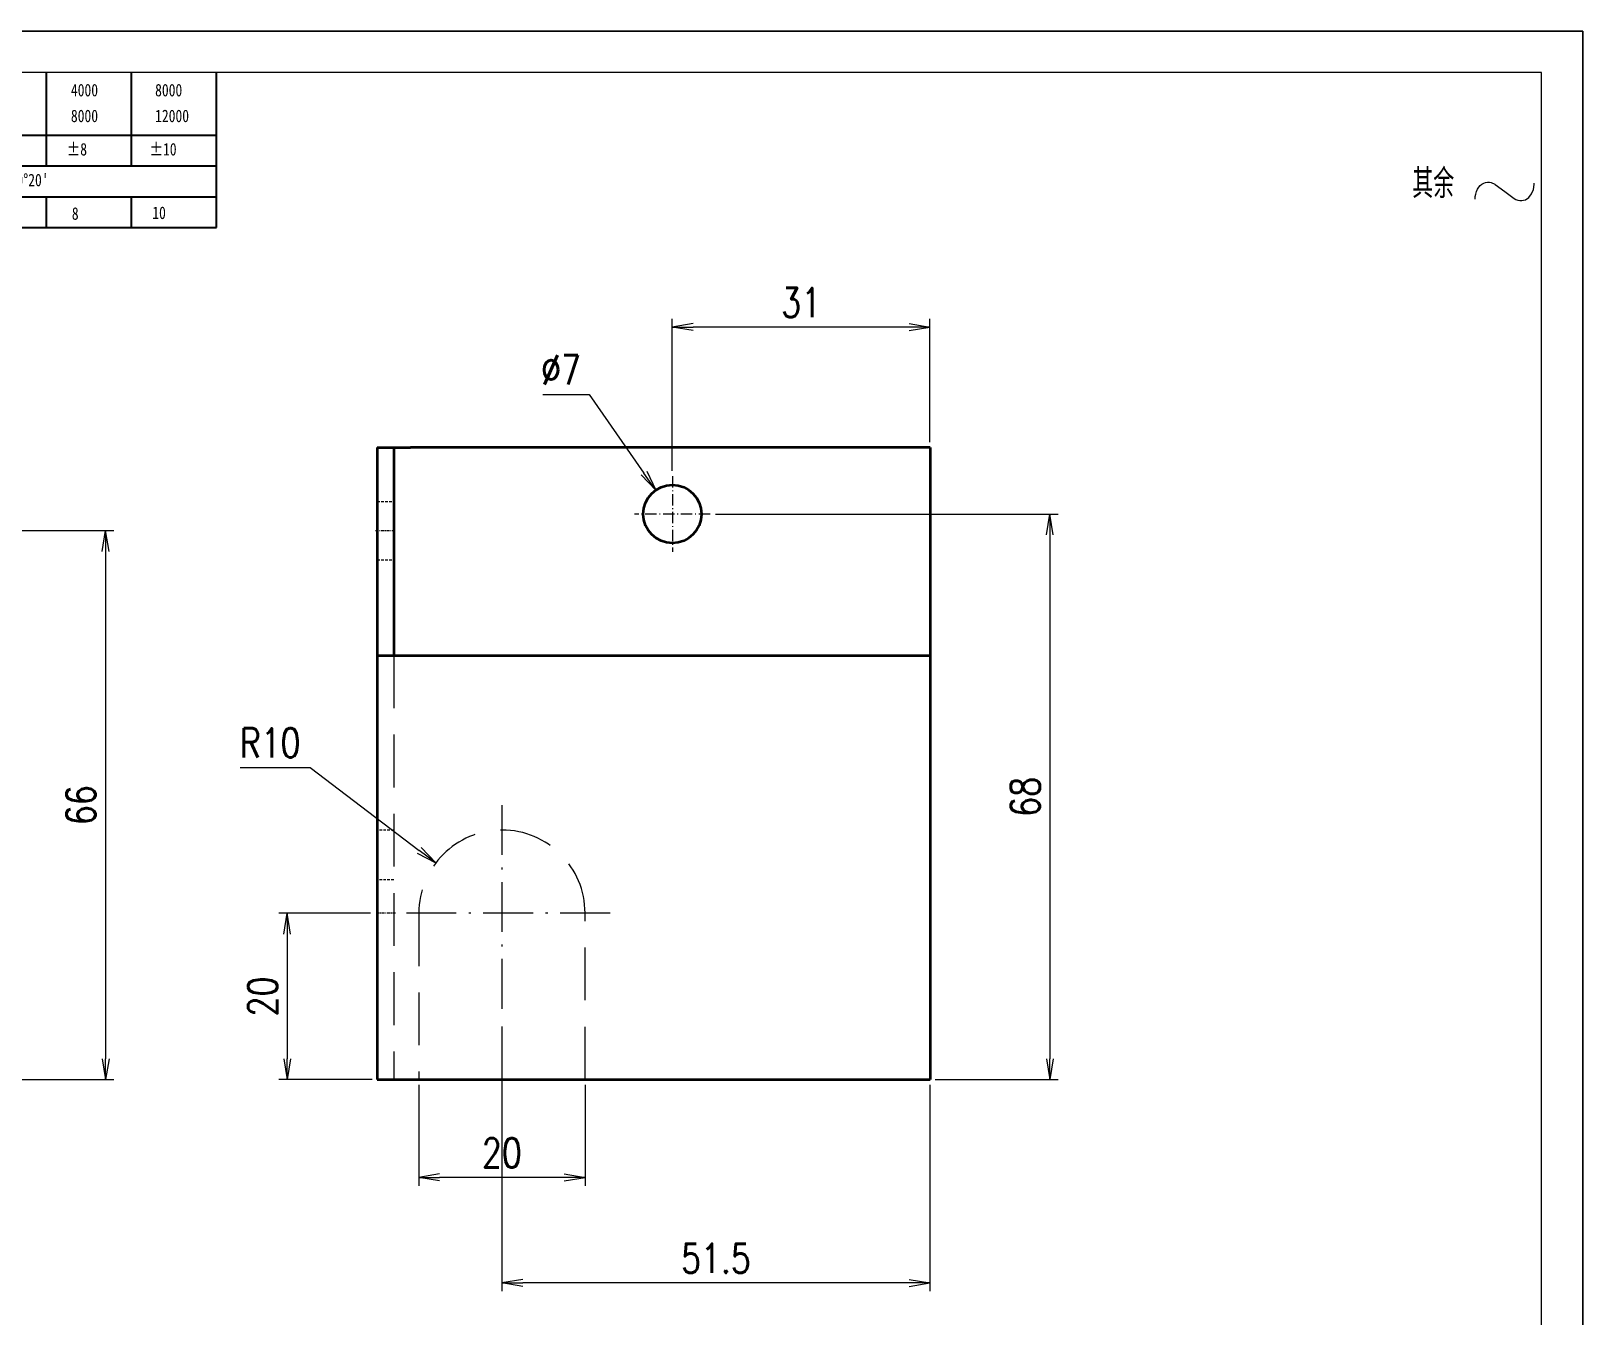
# Model space of a CAD drawing. Header units: millimetres. Extents: x 1333 to 78972, y -42879 to -5704.
# Drawn here: x 76143.9 to 76330.6, y -19971.6 to -19817.1 of the extents above; entities that cross this region are included whole.
import ezdxf

# ---------------------------------------------------------------- set-up
doc = ezdxf.new("R2010")
doc.units = ezdxf.units.MM
doc.header["$LTSCALE"] = 0.5
for name, pattern in [('AM_ISO02W050x2', [3.75, 3, -0.75]), ('AM_ISO08W050x2', [9, 6, -0.75, 1.5, -0.75]), ('DASHDOT', [18.5, 12, -3, 0.5, -3]), ('DASHED', [19.05, 12.7, -6.35]), ('DOT2', [0.125, 0, -0.125])]:
    doc.linetypes.add(name, pattern=pattern)
for name, color, linetype, lineweight in [('中心线', 2, 'AM_ISO08W050x2', 18), ('图框', 7, 'Continuous', 18), ('标注线', 3, 'Continuous', 18), ('粗实线', 7, 'Continuous', 35), ('虚线', 1, 'AM_ISO02W050x2', 18)]:
    doc.layers.add(name, color=color, linetype=linetype, lineweight=lineweight)
doc.layers.add('图框文字', color=7, linetype='Continuous')
doc.layers.add('打印', color=7, linetype='Continuous', lineweight=15, plot=False)
doc.layers.add('打印-禁用', color=7, linetype='Continuous', lineweight=15, plot=False)
doc.styles.add('DIM', font='romans.shx', dxfattribs={"width": 0.8, "bigfont": 'bigfont.shx'})
doc.styles.add('国标', font='simfang.ttf', dxfattribs={"width": 0.8})
doc.styles.add('机械长仿宋', font='gbenor.shx', dxfattribs={"height": 1, "bigfont": 'gbcbig.shx'})
doc.dimstyles.new('XR 1-1$0', dxfattribs={"dimtxt": 3.5, "dimasz": 2.5, "dimexe": 1, "dimexo": 0.625, "dimgap": 1.2, "dimtad": 1, "dimzin": 9, "dimdsep": 46, "dimtxsty": 'DIM', "dimblk": 'OPEN', "dimcen": 0, "dimclrd": 8, "dimclre": 8, "dimclrt": 2, "dimazin": 2, "dimtfac": 0.5, "dimtmove": 0, "dimatfit": 3, "dimldrblk": 'OPEN', "dimfxl": 1, "dimtolj": 2, "dimlwd": 18, "dimlwe": 18, "dimarcsym": 0})
doc.dimstyles.new('XR 1-1$3', dxfattribs={"dimtxt": 3.5, "dimasz": 2.5, "dimexe": 1, "dimexo": 0.625, "dimgap": 1.2, "dimtad": 1, "dimtoh": 1, "dimdsep": 46, "dimtxsty": 'DIM', "dimblk": 'OPEN', "dimcen": 0, "dimclrd": 8, "dimclre": 8, "dimclrt": 2, "dimazin": 2, "dimtfac": 0.5, "dimtofl": 0, "dimtmove": 0, "dimatfit": 3, "dimldrblk": 'OPEN', "dimfxl": 1, "dimtolj": 2, "dimlwd": 18, "dimlwe": 18, "dimarcsym": 0})
doc.dimstyles.new('XR 1-1$4', dxfattribs={"dimtxt": 3.5, "dimasz": 2.5, "dimexe": 1, "dimexo": 0.625, "dimgap": 1.2, "dimtad": 1, "dimtoh": 1, "dimdsep": 46, "dimtxsty": 'DIM', "dimblk": 'OPEN', "dimcen": 0, "dimclrd": 8, "dimclre": 8, "dimclrt": 2, "dimazin": 2, "dimtfac": 0.5, "dimtofl": 0, "dimtmove": 0, "dimatfit": 3, "dimldrblk": 'OPEN', "dimfxl": 1, "dimtolj": 2, "dimlwd": 18, "dimlwe": 18, "dimarcsym": 0})

# ---------------------------------------------------------------- blocks, each defined once
blk = doc.blocks.new('GZDEH零件A3图框V01版')
at = {"layer": '图框', "linetype": 'Continuous'}
for p, q in [((3272.49, -1554.46), (2882.49, -1554.46)), ((3272.49, -1832.96), (3272.49, -1554.46))]:
    blk.add_line(p, q, dxfattribs=at)
at = {"layer": '图框文字', "color": 9}
for p, q in [((3092.64, -1561.98), (3092.64, -1554.46)), ((3102.86, -1561.98), (3102.86, -1554.46)), ((3113.09, -1573.08), (3113.09, -1554.46)), ((2996.09, -1561.98), (3113.09, -1561.98)), ((3092.64, -1565.68), (3092.64, -1561.98)), ((3102.86, -1565.68), (3102.86, -1561.98)), ((2996.09, -1565.68), (3113.09, -1565.68)), ((2996.09, -1569.38), (3113.09, -1569.38)), ((3092.64, -1573.08), (3092.64, -1569.38)), ((3102.86, -1573.08), (3102.86, -1569.38)), ((2990.09, -1573.08), (3113.09, -1573.08))]:
    blk.add_line(p, q, dxfattribs=at)
at = {"layer": '打印-禁用', "linetype": 'Continuous'}
for p, q in [((3277.49, -1549.46), (2857.49, -1549.46)), ((3277.49, -1846.46), (3277.49, -1549.46))]:
    blk.add_line(p, q, dxfattribs=at)
at = {"layer": '图框文字', "color": 9, "style": '国标', "width": 0.8}
for s, p in [('4000', (3095.57, -1557.31)), ('8000', (3105.7, -1557.31)), ('8000', (3095.57, -1560.41)), ('12000', (3105.7, -1560.41)), ('±8', (3095.06, -1564.42)), ('±10', (3105.02, -1564.42)), ("±0%%D20'", (3087.38, -1568.12)), ('8', (3095.68, -1572.15)), ('10', (3105.36, -1572.06))]:
    blk.add_text(s, height=1.5, dxfattribs=at).set_placement(p)
blk = doc.blocks.new('DEH A3')
at = {"layer": '图框'}
blk.add_blockref('GZDEH零件A3图框V01版', (-2857.49, 1846.46), dxfattribs=at)
blk = doc.blocks.new('其余不去材料')
at = {"layer": '标注线', "color": 2, "lineweight": 13}
for points in [[(0, 0.17), (0.01, 0.48), (0.07, 0.79), (0.16, 1.09), (0.28, 1.36), (0.44, 1.6), (0.62, 1.8), (0.82, 1.97), (1.04, 2.09), (1.26, 2.17), (1.49, 2.21), (1.72, 2.21), (1.94, 2.17), (2.37, 1.97), (2.41, 1.95)], [(2.41, 1.95), (3.55, 1.11), (4.7, 0.27)], [(4.7, 0.27), (4.91, 0.14), (5.14, 0.05), (5.37, 0), (5.6, 0), (5.82, 0.04), (6.04, 0.11), (6.45, 0.38), (6.79, 0.8), (7.02, 1.34), (7.11, 1.95), (7.11, 2.09)]]:
    blk.add_lwpolyline(points, dxfattribs=at)
at = {"layer": '标注线', "color": 7, "linetype": 'DOT2', "style": '机械长仿宋'}
blk.add_text('其余', height=3.5, dxfattribs=at).set_placement((-7.56, 0.3))
blk = doc.blocks.new('_Open')
at = {"color": 0, "linetype": 'ByBlock', "lineweight": -2}
for p, q in [((-1, 0.167), (0, 0)), ((-1, -0.167), (0, 0)), ((0, 0), (-1, 0))]:
    blk.add_line(p, q, dxfattribs=at)
blk = doc.blocks.new('*D730')
at = {"layer": 'Defpoints', "color": 0}
for p in [(76068.95, -19877.14), (76129.4, -19943.14), (76152.89, -19943.14)]:
    blk.add_point(p, dxfattribs=at)
at = {"layer": '标注线', "color": 8, "lineweight": 18}
for p, q in [((76069.57, -19877.14), (76153.89, -19877.14)), ((76152.89, -19879.64), (76152.89, -19940.64)), ((76130.02, -19943.14), (76153.89, -19943.14))]:
    blk.add_line(p, q, dxfattribs=at)
at = {"layer": '标注线', "color": 8, "lineweight": 18, "xscale": 2.5, "yscale": 2.5, "zscale": 2.5}
for p, rotation in [((76152.89, -19877.14), 90), ((76152.89, -19943.14), 270)]:
    blk.add_blockref('_Open', p, dxfattribs=dict(at, rotation=rotation))
at = {"layer": '标注线', "color": 2, "insert": (76149.94, -19910.14), "char_height": 3.5, "attachment_point": 5, "rotation": 90, "style": 'DIM'}
blk.add_mtext('\\A2;66', dxfattribs=at)
blk = doc.blocks.new('*D739')
at = {"layer": 'Defpoints', "color": 0}
for p in [(76200.58, -19936.14), (76252.08, -19943.14), (76200.58, -19967.59)]:
    blk.add_point(p, dxfattribs=at)
at = {"layer": '标注线', "color": 8, "lineweight": 18}
for p, q in [((76200.58, -19936.76), (76200.58, -19968.59)), ((76252.08, -19943.76), (76252.08, -19968.59)), ((76249.58, -19967.59), (76203.08, -19967.59))]:
    blk.add_line(p, q, dxfattribs=at)
at = {"layer": '标注线', "color": 8, "lineweight": 18, "xscale": 2.5, "yscale": 2.5, "zscale": 2.5, "rotation": 180}
blk.add_blockref('_Open', (76200.58, -19967.59), dxfattribs=at)
at = {"layer": '标注线', "color": 8, "lineweight": 18, "xscale": 2.5, "yscale": 2.5, "zscale": 2.5}
blk.add_blockref('_Open', (76252.08, -19967.59), dxfattribs=at)
at = {"layer": '标注线', "color": 2, "insert": (76226.33, -19964.64), "char_height": 3.5, "attachment_point": 5, "style": 'DIM'}
blk.add_mtext('\\A2;51.5', dxfattribs=at)
blk = doc.blocks.new('*D740')
at = {"layer": 'Defpoints', "color": 0}
for p in [(76190.58, -19943.14), (76210.58, -19943.14), (76190.58, -19954.9)]:
    blk.add_point(p, dxfattribs=at)
at = {"layer": '标注线', "color": 8, "lineweight": 18}
for p, q in [((76190.58, -19943.76), (76190.58, -19955.9)), ((76210.58, -19943.76), (76210.58, -19955.9)), ((76208.08, -19954.9), (76193.08, -19954.9))]:
    blk.add_line(p, q, dxfattribs=at)
at = {"layer": '标注线', "color": 8, "lineweight": 18, "xscale": 2.5, "yscale": 2.5, "zscale": 2.5, "rotation": 180}
blk.add_blockref('_Open', (76190.58, -19954.9), dxfattribs=at)
at = {"layer": '标注线', "color": 8, "lineweight": 18, "xscale": 2.5, "yscale": 2.5, "zscale": 2.5}
blk.add_blockref('_Open', (76210.58, -19954.9), dxfattribs=at)
at = {"layer": '标注线', "color": 2, "insert": (76200.58, -19951.95), "char_height": 3.5, "attachment_point": 5, "style": 'DIM'}
blk.add_mtext('\\A2;20', dxfattribs=at)
blk = doc.blocks.new('*D741')
at = {"layer": 'Defpoints', "color": 0}
for p in [(76221.08, -19852.66), (76252.08, -19867.14), (76221.08, -19870.59)]:
    blk.add_point(p, dxfattribs=at)
at = {"layer": '标注线', "color": 8, "lineweight": 18}
for p, q in [((76221.08, -19869.96), (76221.08, -19851.66)), ((76252.08, -19866.51), (76252.08, -19851.66)), ((76249.58, -19852.66), (76223.58, -19852.66))]:
    blk.add_line(p, q, dxfattribs=at)
at = {"layer": '标注线', "color": 8, "lineweight": 18, "xscale": 2.5, "yscale": 2.5, "zscale": 2.5, "rotation": 180}
blk.add_blockref('_Open', (76221.08, -19852.66), dxfattribs=at)
at = {"layer": '标注线', "color": 8, "lineweight": 18, "xscale": 2.5, "yscale": 2.5, "zscale": 2.5}
blk.add_blockref('_Open', (76252.08, -19852.66), dxfattribs=at)
at = {"layer": '标注线', "color": 2, "insert": (76236.58, -19849.71), "char_height": 3.5, "attachment_point": 5, "style": 'DIM'}
blk.add_mtext('\\A2;31', dxfattribs=at)
blk = doc.blocks.new('*D742')
at = {"layer": 'Defpoints', "color": 0}
for p in [(76225.63, -19875.14), (76252.08, -19943.14), (76266.5, -19943.14)]:
    blk.add_point(p, dxfattribs=at)
at = {"layer": '标注线', "color": 8, "lineweight": 18}
for p, q in [((76226.26, -19875.14), (76267.5, -19875.14)), ((76266.5, -19877.64), (76266.5, -19940.64)), ((76252.71, -19943.14), (76267.5, -19943.14))]:
    blk.add_line(p, q, dxfattribs=at)
at = {"layer": '标注线', "color": 8, "lineweight": 18, "xscale": 2.5, "yscale": 2.5, "zscale": 2.5}
for p, rotation in [((76266.5, -19875.14), 90), ((76266.5, -19943.14), 270)]:
    blk.add_blockref('_Open', p, dxfattribs=dict(at, rotation=rotation))
at = {"layer": '标注线', "color": 2, "insert": (76263.55, -19909.14), "char_height": 3.5, "attachment_point": 5, "rotation": 90, "style": 'DIM'}
blk.add_mtext('\\A2;68', dxfattribs=at)
blk = doc.blocks.new('*D745')
at = {"layer": 'Defpoints', "color": 0}
for p in [(76192.62, -19917.09), (76200.58, -19923.14)]:
    blk.add_point(p, dxfattribs=at)
at = {"layer": '标注线', "color": 8, "lineweight": 18}
for p, q in [((76169.1, -19905.6), (76177.5, -19905.6)), ((76177.5, -19905.6), (76190.63, -19915.58))]:
    blk.add_line(p, q, dxfattribs=at)
at = {"layer": '标注线', "color": 8, "lineweight": 18, "xscale": 2.5, "yscale": 2.5, "zscale": 2.5, "rotation": 322.7771193888702}
blk.add_blockref('_Open', (76192.62, -19917.09), dxfattribs=at)
at = {"layer": '标注线', "color": 2, "insert": (76172.7, -19902.65), "char_height": 3.5, "attachment_point": 5, "style": 'DIM'}
blk.add_mtext('\\A2;R10', dxfattribs=at)
blk = doc.blocks.new('*D746')
at = {"layer": 'Defpoints', "color": 0}
for p in [(76185.38, -19923.14), (76174.74, -19943.14), (76185.58, -19943.14)]:
    blk.add_point(p, dxfattribs=at)
at = {"layer": '标注线', "color": 8, "lineweight": 18}
for p, q in [((76184.76, -19923.14), (76173.74, -19923.14)), ((76174.74, -19925.64), (76174.74, -19940.64)), ((76184.96, -19943.14), (76173.74, -19943.14))]:
    blk.add_line(p, q, dxfattribs=at)
at = {"layer": '标注线', "color": 8, "lineweight": 18, "xscale": 2.5, "yscale": 2.5, "zscale": 2.5}
for p, rotation in [((76174.74, -19923.14), 90), ((76174.74, -19943.14), 270)]:
    blk.add_blockref('_Open', p, dxfattribs=dict(at, rotation=rotation))
at = {"layer": '标注线', "color": 2, "insert": (76171.79, -19933.14), "char_height": 3.5, "attachment_point": 5, "rotation": 90, "style": 'DIM'}
blk.add_mtext('\\A2;20', dxfattribs=at)
blk = doc.blocks.new('*D747')
at = {"layer": 'Defpoints', "color": 0}
for p in [(76219.09, -19872.26), (76223.08, -19878.01)]:
    blk.add_point(p, dxfattribs=at)
at = {"layer": '标注线', "color": 8, "lineweight": 18}
for p, q in [((76205.49, -19860.75), (76211.09, -19860.75)), ((76211.09, -19860.75), (76217.66, -19870.21))]:
    blk.add_line(p, q, dxfattribs=at)
at = {"layer": '标注线', "color": 8, "lineweight": 18, "xscale": 2.5, "yscale": 2.5, "zscale": 2.5, "rotation": 304.7837939125555}
blk.add_blockref('_Open', (76219.09, -19872.26), dxfattribs=at)
at = {"layer": '标注线', "color": 2, "insert": (76207.69, -19857.8), "char_height": 3.5, "attachment_point": 5, "style": 'DIM'}
blk.add_mtext('\\A2;∅7', dxfattribs=at)

msp = doc.modelspace()

# ---------------------------------------------------------------- linework, layer by layer
at = {"layer": '中心线', "linetype": 'DASHDOT', "ltscale": 0.2275}
msp.add_line((76221.084, -19870.587), (76221.084, -19879.687), dxfattribs=at)
at = {"layer": '中心线', "linetype": 'DASHDOT', "ltscale": 0.227499}
msp.add_line((76225.634, -19875.137), (76216.534, -19875.137), dxfattribs=at)
at = {"layer": '中心线', "linetype": 'DASHDOT', "ltscale": 0.060001}
msp.add_line((76185.384, -19877.137), (76187.784, -19877.137), dxfattribs=at)
at = {"layer": '中心线', "linetype": 'DASHDOT'}
for p, q in [((76200.584, -19910.137), (76200.584, -19936.137)), ((76213.584, -19923.137), (76187.584, -19923.137))]:
    msp.add_line(p, q, dxfattribs=at)
at = {"layer": '中心线', "linetype": 'DASHDOT', "ltscale": 0.060016}
msp.add_line((76187.784, -19923.137), (76185.384, -19923.137), dxfattribs=at)
at = {"layer": '打印'}
msp.add_lwpolyline([(75910.643, -19817.067), (76330.643, -19817.067), (76330.643, -20114.067), (75910.643, -20114.067)], close=True, dxfattribs=at)
at = {"layer": '粗实线'}
for p, q in [((76185.584, -19867.137), (76185.584, -19892.137)), ((76187.584, -19867.137), (76187.584, -19892.137)), ((76252.084, -19867.137), (76189.584, -19867.137)), ((76252.084, -19867.137), (76252.084, -19892.137)), ((76185.584, -19892.137), (76185.584, -19943.137)), ((76187.584, -19892.137), (76252.084, -19892.137)), ((76252.084, -19892.137), (76252.084, -19943.137)), ((76187.584, -19943.137), (76252.084, -19943.137))]:
    msp.add_line(p, q, dxfattribs=at)
at = {"layer": '粗实线', "ltscale": 0.05}
for p, q in [((76185.584, -19867.137), (76187.584, -19867.137)), ((76187.584, -19867.137), (76189.584, -19867.137)), ((76185.584, -19892.137), (76187.584, -19892.137)), ((76185.584, -19943.137), (76187.584, -19943.137))]:
    msp.add_line(p, q, dxfattribs=at)
at = {"layer": '粗实线'}
msp.add_circle((76221.084, -19875.137), 3.5, dxfattribs=at)
at = {"layer": '虚线', "linetype": 'DASHED', "ltscale": 0.05}
for p, q in [((76185.584, -19873.637), (76187.584, -19873.637)), ((76185.584, -19880.637), (76187.584, -19880.637)), ((76187.584, -19913.137), (76185.584, -19913.137)), ((76187.584, -19919.137), (76185.584, -19919.137)), ((76187.584, -19919.137), (76185.584, -19919.137))]:
    msp.add_line(p, q, dxfattribs=at)
at = {"layer": '虚线', "linetype": 'DASHED'}
for p, q in [((76187.584, -19892.137), (76187.584, -19943.137)), ((76190.584, -19923.137), (76190.584, -19943.137)), ((76210.584, -19943.137), (76210.584, -19923.137))]:
    msp.add_line(p, q, dxfattribs=at)
msp.add_arc((76200.584, -19923.137), 10, 0, 180, dxfattribs=at)

# ---------------------------------------------------------------- block references
at = {"layer": '图框'}
msp.add_blockref('DEH A3', (75910.643, -20114.067), dxfattribs=at)
at = {"layer": '标注线'}
msp.add_blockref('其余不去材料', (76317.675, -19837.455), dxfattribs=at)

# ---------------------------------------------------------------- dimensions: what is measured, and where the dimension line sits
for base, p1, p2, picture, middle in [((76221.084, -19852.665), (76252.084, -19867.137), (76221.084, -19870.587), '*D741', (76236.584, -19849.715)), ((76200.584, -19967.593), (76252.084, -19943.137), (76200.584, -19936.137), '*D739', (76226.334, -19964.643)), ((76190.584, -19954.897), (76210.584, -19943.137), (76190.584, -19943.137), '*D740', (76200.584, -19951.947))]:
    dim = msp.add_linear_dim(base=base, p1=p1, p2=p2, dimstyle='XR 1-1$0', dxfattribs=at)
    dim.commit()
    dim.dimension.update_dxf_attribs({"geometry": picture, "text_midpoint": middle})
dim = msp.add_diameter_dim_2p(p1=(76223.081, -19878.012), p2=(76219.088, -19872.263), dimstyle='XR 1-1$3', dxfattribs=at)
dim.commit()
dim.dimension.update_dxf_attribs({"geometry": '*D747', "text_midpoint": (76207.693, -19860.752), "dimtype": 163})
for base, p1, p2, picture, middle in [((76266.502, -19943.137), (76225.634, -19875.137), (76252.084, -19943.137), '*D742', (76263.552, -19909.137)), ((76152.89, -19943.137), (76068.95, -19877.137), (76129.4, -19943.137), '*D730', (76149.94, -19910.137)), ((76174.744, -19943.137), (76185.384, -19923.137), (76185.584, -19943.137), '*D746', (76171.794, -19933.137))]:
    dim = msp.add_linear_dim(base=base, p1=p1, p2=p2, angle=90, dimstyle='XR 1-1$0', dxfattribs=at)
    dim.commit()
    dim.dimension.update_dxf_attribs({"geometry": picture, "text_midpoint": middle})
dim = msp.add_radius_dim(center=(76200.584, -19923.137), mpoint=(76192.621, -19917.088), dimstyle='XR 1-1$4', dxfattribs=at)
dim.commit()
dim.dimension.update_dxf_attribs({"geometry": '*D745', "text_midpoint": (76172.705, -19905.604), "dimtype": 164})

doc.saveas('drawing.dxf')
